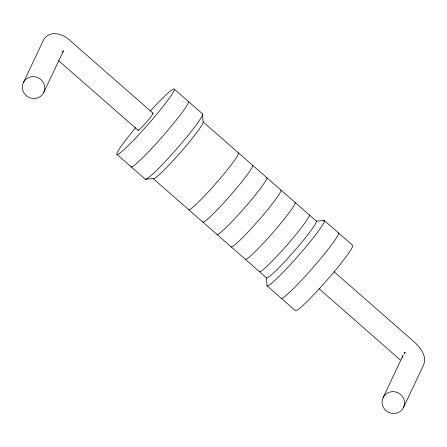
<?xml version="1.0" encoding="UTF-8"?>
<svg xmlns="http://www.w3.org/2000/svg" width="447" height="447" viewBox="0 0 447 447"><rect width="100%" height="100%" fill="white"/><g stroke="black" fill="none" stroke-linecap="round" stroke-linejoin="round"><path stroke-width="0.67" d="M402.306 357.566L403.043 355.443L383.191 397.439M23.451 82.466L43.482 40.09C49.449 29.251 63.865 33.911 70.766 41.185L153.058 113.236M43.683 92.697A11.337 10.834 25.3 0 0 32.765 76.66A11.337 10.834 25.3 0 0 24.255 93.384A11.337 10.834 25.3 0 0 43.683 92.697L63.53 50.701L62.234 52.567M403.417 407.67A11.337 10.834 25.3 0 0 392.505 391.633A11.337 10.834 25.3 0 0 383.995 408.357A11.337 10.834 25.3 0 0 403.417 407.67L423.449 365.294C427.472 356.214 420.247 347.258 413.799 341.53L334.132 271.776M116.89 154.366L145.219 179.169L153.209 178.632A37.783 3.174 -48.8 0 0 179.917 153.064A37.783 3.174 -48.8 0 0 203.089 121.902L202.58 113.924L174.257 89.126M203.089 121.902L316.392 221.103L324.382 220.572L352.711 245.369A43.448 3.649 -48.8 0 1 326.059 281.208A43.448 3.649 -48.8 0 1 295.344 310.609L267.021 285.812L266.513 277.833L153.209 178.632M58.702 60.742L138.089 130.256M319.158 288.79L400.277 359.93M266.825 177.705A37.783 3.174 -48.8 0 1 243.649 208.866A37.783 3.174 -48.8 0 1 216.94 234.435M252.661 165.301A37.783 3.174 -48.8 0 1 229.49 196.468A37.783 3.174 -48.8 0 1 202.782 222.03M280.984 190.104A37.783 3.174 -48.8 0 1 257.813 221.265A37.783 3.174 -48.8 0 1 231.105 246.833M295.149 202.502A37.783 3.174 -48.8 0 1 271.977 233.669A37.783 3.174 -48.8 0 1 245.269 259.232M309.313 214.906A37.783 3.174 -48.8 0 1 286.141 246.068A37.783 3.174 -48.8 0 1 259.433 271.636M316.392 221.103A37.783 3.174 -48.8 0 1 293.221 252.27A37.783 3.174 -48.8 0 1 266.513 277.833M322.879 220.846A43.448 3.649 -48.8 0 1 301.462 252.125A43.448 3.649 -48.8 0 1 267.021 285.812M338.547 232.971A43.448 3.649 -48.8 0 1 311.9 268.809A43.448 3.649 -48.8 0 1 281.185 298.21M150.17 111.135A43.448 3.649 -48.8 0 1 170.609 96.328A43.448 3.649 -48.8 0 1 123.629 149.968A43.448 3.649 -48.8 0 1 135.748 127.602M188.422 101.525A43.448 3.649 -48.8 0 1 161.769 137.363A43.448 3.649 -48.8 0 1 131.055 166.765M238.497 152.902A37.783 3.174 -48.8 0 1 215.325 184.063A37.783 3.174 -48.8 0 1 188.617 209.632M202.58 113.924A43.448 3.649 -48.8 0 1 175.934 149.762A43.448 3.649 -48.8 0 1 145.219 179.169M152.662 113.309A11.337 0.95 -48.8 0 1 146.102 122.584A11.337 0.95 -48.8 0 1 138.212 129.747M404.675 352.873L404.272 353.448L405.228 352.409L404.675 352.873"/></g></svg>
